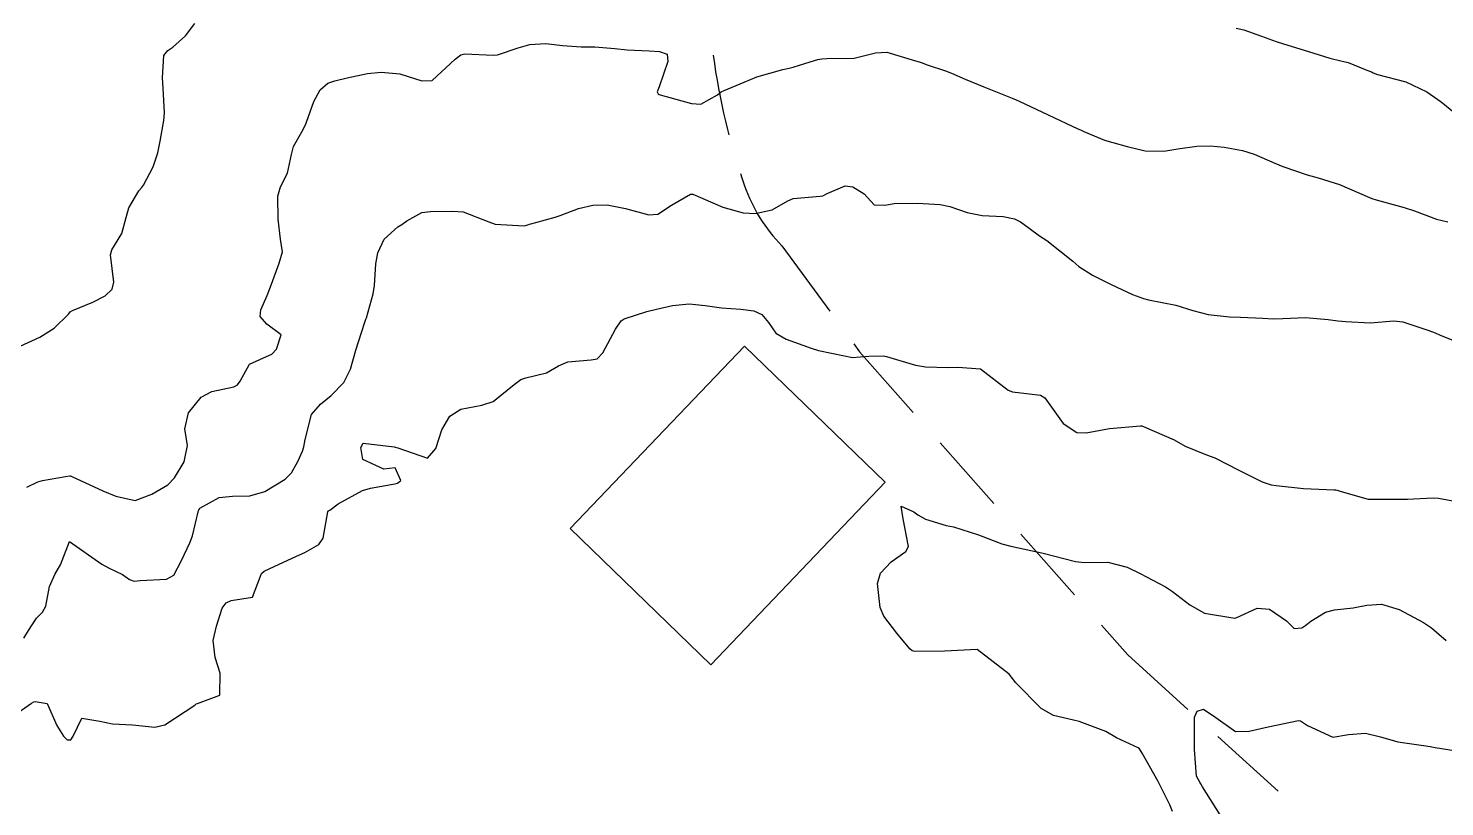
# Model space of a CAD drawing. Header units: metres. Extents: x 298520 to 308411, y 7433745 to 7450750.
# Drawn here: x 301294.9 to 301382.2, y 7442973.3 to 7443021.3 of the extents above; entities that cross this region are included whole.
import ezdxf

# ---------------------------------------------------------------- set-up
doc = ezdxf.new("R2010")
doc.units = ezdxf.units.M
doc.header["$LTSCALE"] = 10
doc.linetypes.add('DASHED', pattern=[0.75, 0.5, -0.25])
for name, color, linetype in [('Curvas de Nivel 1m', 11, 'Continuous'), ('Curvas de Nivel 5m', 15, 'Continuous'), ('Edificações', 30, 'Continuous'), ('Vias Secundárias', 230, 'DASHED')]:
    doc.layers.add(name, color=color, linetype=linetype)

msp = doc.modelspace()

# ---------------------------------------------------------------- linework, layer by layer
at = {"layer": 'Curvas de Nivel 1m', "flags": 128}
for points, elevation in [([(301294.412, 7443001.688), (301295.608, 7443002.226), (301296.492, 7443002.783), (301297.376, 7443003.652), (301297.491, 7443003.786), (301297.626, 7443003.874), (301298.88, 7443004.386), (301299.64, 7443004.787), (301300.079, 7443005.183), (301300.182, 7443005.615), (301299.977, 7443007.31), (301300.051, 7443007.616), (301300.674, 7443008.619), (301300.93, 7443009.608), (301301.098, 7443010.21), (301301.718, 7443011.244), (301301.881, 7443011.438), (301301.998, 7443011.597), (301302.602, 7443012.723), (301302.891, 7443013.589), (301303.026, 7443014.312), (301303.264, 7443015.585), (301303.305, 7443016.049), (301303.228, 7443017.586), (301303.168, 7443018.217), (301303.252, 7443019.586), (301303.51, 7443019.891), (301303.821, 7443020.105), (301304.597, 7443020.803), (301305.168, 7443021.56)], 686), ([(301369.36, 7443021.275), (301369.839, 7443021.176), (301370.927, 7443020.774), (301371.592, 7443020.525), (301371.83, 7443020.452), (301372.275, 7443020.309), (301373.824, 7443019.833), (301375.123, 7443019.424), (301375.818, 7443019.265), (301376.27, 7443019.166), (301377.415, 7443018.696), (301377.694, 7443018.574), (301377.811, 7443018.52), (301378.074, 7443018.424), (301379.806, 7443017.962), (301381.104, 7443017.353), (301381.795, 7443016.884), (301381.93, 7443016.783), (301382.098, 7443016.645), (301383.773, 7443015.285)], 686), ([(301294.805, 7442992.989), (301295.499, 7442993.309), (301295.773, 7442993.395), (301297.199, 7442993.653), (301297.463, 7442993.691), (301297.503, 7442993.688), (301297.583, 7442993.649), (301299.494, 7442992.756), (301300.299, 7442992.426), (301301.489, 7442992.167), (301302.522, 7442992.561), (301303.498, 7442993.127), (301303.925, 7442993.574), (301304.506, 7442994.553), (301304.711, 7442995.562), (301304.561, 7442996.583), (301304.786, 7442997.562), (301305.563, 7442998.546), (301306.221, 7442998.889), (301307.569, 7442999.169), (301307.808, 7442999.29), (301307.968, 7442999.526), (301308.533, 7443000.577), (301309.596, 7443001.045), (301309.918, 7443001.185), (301310.21, 7443001.501), (301310.496, 7443002.381), (301309.618, 7443003.032), (301309.198, 7443003.514), (301309.232, 7443003.909), (301309.636, 7443004.797), (301309.9, 7443005.506), (301310.366, 7443006.796), (301310.565, 7443007.497), (301310.455, 7443008.273), (301310.311, 7443009.501), (301310.285, 7443010.924), (301310.444, 7443011.493), (301310.873, 7443012.347), (301311.122, 7443013.486), (301311.25, 7443013.983), (301311.757, 7443014.884), (301311.968, 7443015.271), (301312.053, 7443015.477), (301312.504, 7443016.751), (301312.89, 7443017.469), (301313.372, 7443017.89), (301313.799, 7443018.038), (301314.563, 7443018.211), (301315.803, 7443018.479), (301316.656, 7443018.57), (301317.803, 7443018.468), (301319.157, 7443018.038), (301319.8, 7443018.054), (301321.22, 7443019.369), (301321.558, 7443019.622), (301321.818, 7443019.685), (301323.555, 7443019.605), (301323.817, 7443019.634), (301325.091, 7443020.054), (301325.827, 7443020.264), (301326.8, 7443020.328), (301327.827, 7443020.21), (301328.975, 7443020.13), (301329.826, 7443020.127), (301331.05, 7443020.026), (301331.823, 7443019.942), (301333.178, 7443019.871), (301333.819, 7443019.84), (301334.276, 7443019.671), (301334.335, 7443019.212), (301333.797, 7443017.651), (301333.663, 7443017.352), (301333.727, 7443017.221), (301333.792, 7443017.179), (301333.85, 7443017.161), (301335.785, 7443016.63), (301336.369, 7443016.599), (301337.39, 7443017.174), (301337.615, 7443017.351), (301337.795, 7443017.428), (301339.022, 7443017.937), (301339.804, 7443018.269), (301341.414, 7443018.731), (301341.81, 7443018.811), (301342.058, 7443018.87), (301342.835, 7443019.11), (301343.576, 7443019.342), (301343.816, 7443019.393), (301344.119, 7443019.398), (301345.817, 7443019.433), (301347.119, 7443019.758), (301347.82, 7443019.792), (301349.584, 7443019.263), (301349.815, 7443019.192), (301349.939, 7443019.153), (301350.319, 7443019.022), (301351.446, 7443018.643), (301351.808, 7443018.507), (301352.658, 7443018.138), (301353.8, 7443017.661), (301355.542, 7443016.963), (301355.791, 7443016.854), (301355.98, 7443016.768), (301357.778, 7443015.932), (301359.6, 7443015.077), (301359.764, 7443015), (301359.965, 7443014.907), (301361.249, 7443014.379), (301361.756, 7443014.225), (301362.643, 7443013.982), (301363.752, 7443013.72), (301364.903, 7443013.697), (301365.753, 7443013.832), (301366.937, 7443014.004), (301367.755, 7443014.021), (301368.611, 7443013.945), (301369.752, 7443013.744), (301370.471, 7443013.5), (301371.745, 7443012.953), (301372.232, 7443012.755), (301373.735, 7443012.232), (301374.411, 7443012.054), (301375.727, 7443011.643), (301377.57, 7443010.837), (301377.714, 7443010.776), (301377.992, 7443010.687), (301379.708, 7443010.227), (301380.359, 7443010.011), (301381.702, 7443009.511), (301382.395, 7443009.334)], 687), ([(301294.624, 7442983.681), (301294.909, 7442984.159), (301295.402, 7442984.92), (301295.777, 7442985.297), (301295.992, 7442985.664), (301296.216, 7442986.871), (301296.563, 7442987.659), (301296.896, 7442988.198), (301297.453, 7442989.65), (301299.439, 7442988.246), (301299.839, 7442988.026), (301300.711, 7442987.611), (301301.134, 7442987.309), (301301.429, 7442987.201), (301301.796, 7442987.229), (301303.43, 7442987.329), (301303.881, 7442987.573), (301304.343, 7442988.467), (301304.868, 7442989.559), (301305.023, 7442989.993), (301305.391, 7442991.551), (301305.484, 7442991.702), (301306.669, 7442992.36), (301307.492, 7442992.445), (301308.565, 7442992.447), (301309.495, 7442992.718), (301310.746, 7442993.491), (301311.125, 7442993.869), (301311.519, 7442994.563), (301311.799, 7442995.207), (301311.89, 7442995.476), (301311.981, 7442995.919), (301312.364, 7442997.472), (301312.914, 7442998.112), (301313.565, 7442998.64), (301314.354, 7442999.448), (301314.773, 7443000.254), (301315.096, 7443001.438), (301315.62, 7443003.092), (301315.718, 7443003.333), (301315.749, 7443003.429), (301316.167, 7443004.896), (301316.251, 7443005.424), (301316.336, 7443006.75), (301316.452, 7443007.422), (301316.833, 7443008.267), (301317.689, 7443009.028), (301317.923, 7443009.175), (301318.235, 7443009.405), (301319.172, 7443009.924), (301319.702, 7443009.978), (301321.071, 7443010.001), (301321.702, 7443009.957), (301323.293, 7443009.344), (301323.691, 7443009.194), (301325.472, 7443009.095), (301325.691, 7443009.147), (301325.809, 7443009.191), (301326.197, 7443009.305), (301327.373, 7443009.618), (301327.699, 7443009.729), (301328.825, 7443010.16), (301329.709, 7443010.368), (301330.581, 7443010.386), (301331.707, 7443010.17), (301333.158, 7443009.768), (301333.702, 7443009.809), (301334.551, 7443010.367), (301335.721, 7443011.036), (301335.874, 7443011.035), (301337.709, 7443010.237), (301338.962, 7443009.899), (301339.704, 7443009.859), (301340.754, 7443010.088), (301341.716, 7443010.641), (301342.049, 7443010.786), (301343.72, 7443010.924), (301343.881, 7443010.938), (301344.146, 7443011.096), (301345.253, 7443011.552), (301345.719, 7443011.487), (301346.427, 7443011.069), (301347.037, 7443010.391), (301347.706, 7443010.366), (301348.282, 7443010.47), (301349.708, 7443010.496), (301351.106, 7443010.409), (301351.706, 7443010.283), (301352.781, 7443009.911), (301353.7, 7443009.723), (301354.991, 7443009.676), (301355.699, 7443009.529), (301356.073, 7443009.331), (301356.596, 7443008.946), (301357.225, 7443008.473), (301357.685, 7443008.18), (301359.281, 7443006.914), (301359.668, 7443006.595), (301360.502, 7443006.056), (301361.652, 7443005.474), (301362.977, 7443004.867), (301363.64, 7443004.613), (301363.96, 7443004.536), (301365.637, 7443004.205), (301366.693, 7443003.884), (301367.631, 7443003.622), (301368.94, 7443003.487), (301369.63, 7443003.468), (301370.999, 7443003.406), (301371.629, 7443003.358), (301372.244, 7443003.376), (301373.63, 7443003.446), (301375.037, 7443003.317), (301375.628, 7443003.249), (301376.121, 7443003.206), (301377.627, 7443003.125), (301379.066, 7443003.238), (301379.628, 7443003.173), (301381.228, 7443002.654), (301381.621, 7443002.495), (301381.891, 7443002.374), (301383.609, 7443001.669)], 688), ([(301293.32, 7442978.43), (301295.095, 7442979.674), (301295.244, 7442979.761), (301295.335, 7442979.785), (301296.064, 7442979.663), (301296.672, 7442978.304), (301297.07, 7442977.652), (301297.311, 7442977.417), (301297.533, 7442977.425), (301297.661, 7442977.647), (301298.203, 7442978.763), (301299.322, 7442978.561), (301300.1, 7442978.397), (301301.32, 7442978.336), (301302.702, 7442978.203), (301303.321, 7442978.344), (301305.164, 7442979.553), (301305.251, 7442979.635), (301305.335, 7442979.67), (301306.71, 7442980.168), (301306.731, 7442981.536), (301306.419, 7442982.493), (301306.304, 7442983.541), (301306.507, 7442984.428), (301306.855, 7442985.536), (301307.095, 7442985.854), (301307.418, 7442986.01), (301308.72, 7442986.217), (301309.21, 7442987.512), (301309.272, 7442987.674), (301309.436, 7442987.81), (301310.05, 7442988.112), (301311.445, 7442988.736), (301311.952, 7442988.971), (301312.822, 7442989.466), (301313.074, 7442989.849), (301313.375, 7442991.461), (301313.419, 7442991.525), (301313.484, 7442991.574), (301314.002, 7442991.966), (301315.496, 7442992.782), (301315.994, 7442992.929), (301317.501, 7442993.198), (301317.666, 7442993.244), (301317.864, 7442993.406), (301317.511, 7442994.182), (301316.83, 7442994.1), (301315.522, 7442994.688), (301315.4, 7442995.432), (301315.536, 7442995.696), (301317.457, 7442995.478), (301317.524, 7442995.463), (301317.673, 7442995.409), (301319.517, 7442994.773), (301320.022, 7442995.383), (301320.389, 7442996.529), (301320.888, 7442997.37), (301321.557, 7442997.802), (301322.868, 7442998.039), (301323.562, 7442998.272), (301324.859, 7442999.321), (301325.26, 7442999.632), (301325.579, 7442999.733), (301326.837, 7443000.045), (301327.591, 7443000.472), (301328.157, 7443000.722), (301329.596, 7443000.835), (301329.96, 7443000.902), (301330.319, 7443001.259), (301331.098, 7443002.728), (301331.448, 7443003.243), (301331.624, 7443003.362), (301333.039, 7443003.816), (301333.63, 7443003.967), (301334.61, 7443004.183), (301335.634, 7443004.297), (301336.636, 7443004.188), (301337.632, 7443004.039), (301338.83, 7443003.959), (301339.63, 7443003.846), (301340.119, 7443003.634), (301340.53, 7443003.136), (301340.974, 7443002.487), (301341.613, 7443002.107), (301343.162, 7443001.55), (301343.606, 7443001.42), (301345.217, 7443001.084), (301345.602, 7443000.995), (301345.69, 7443000.99), (301346.707, 7443001.063), (301347.603, 7443001.086), (301347.799, 7443001.048), (301349.595, 7443000.499), (301350.213, 7443000.402), (301351.593, 7443000.354), (301352.196, 7443000.392), (301353.592, 7443000.275), (301355.305, 7442998.963), (301355.572, 7442998.874), (301357.297, 7442998.661), (301357.569, 7442998.5), (301358.684, 7442996.919), (301359.545, 7442996.363), (301360.117, 7442996.331), (301361.549, 7442996.615), (301363.469, 7442996.779), (301363.552, 7442996.771), (301363.696, 7442996.713), (301365.539, 7442995.917), (301366.219, 7442995.516), (301367.526, 7442994.991), (301368.042, 7442994.805), (301369.515, 7442994.046), (301370.965, 7442993.319), (301371.507, 7442993.138), (301371.831, 7442993.09), (301373.505, 7442992.904), (301375.393, 7442992.832), (301375.504, 7442992.822), (301375.589, 7442992.804), (301375.837, 7442992.715), (301377.496, 7442992.256), (301377.921, 7442992.261), (301379.497, 7442992.257), (301379.91, 7442992.253), (301381.498, 7442992.326), (301381.837, 7442992.306), (301383.494, 7442992.01)], 689), ([(301368.377, 7442972.799), (301367.28, 7442974.519), (301367.171, 7442974.701), (301367.109, 7442974.813), (301366.914, 7442975.19), (301366.781, 7442976.818), (301366.793, 7442978.283), (301366.787, 7442978.818), (301366.958, 7442979.196), (301367.34, 7442979.305), (301368.11, 7442978.802), (301369.324, 7442977.933), (301370.156, 7442977.951), (301371.327, 7442978.216), (301373.198, 7442978.609), (301373.331, 7442978.588), (301373.762, 7442978.302), (301375.322, 7442977.581), (301376.284, 7442977.75), (301377.324, 7442977.829), (301378.248, 7442977.612), (301379.319, 7442977.302), (301380.901, 7442977.071), (301381.317, 7442977.02), (301381.622, 7442976.952), (301383.314, 7442976.686)], 691)]:
    msp.add_lwpolyline(points, dxfattribs=dict(at, elevation=elevation))
at = {"layer": 'Curvas de Nivel 5m', "elevation": 690, "flags": 128}
msp.add_lwpolyline([(301365.425, 7442972.998), (301365.269, 7442973.421), (301364.559, 7442974.847), (301363.572, 7442976.594), (301363.392, 7442976.859), (301363.314, 7442976.93), (301361.983, 7442977.544), (301361.323, 7442977.941), (301359.681, 7442978.555), (301359.33, 7442978.626), (301358.105, 7442978.922), (301357.339, 7442979.352), (301355.759, 7442980.954), (301355.595, 7442981.186), (301355.368, 7442981.46), (301353.383, 7442982.98), (301351.382, 7442982.889), (301349.556, 7442982.854), (301349.382, 7442982.895), (301349.242, 7442983.031), (301348.431, 7442984.001), (301347.643, 7442985.048), (301347.411, 7442985.576), (301347.245, 7442987.053), (301347.439, 7442987.701), (301348.099, 7442988.391), (301348.987, 7442989.035), (301349.158, 7442989.333), (301348.826, 7442991.037), (301348.701, 7442991.828), (301349.487, 7442991.475), (301349.744, 7442991.284), (301350.215, 7442991.019), (301351.477, 7442990.635), (301351.933, 7442990.538), (301353.469, 7442990.06), (301354.921, 7442989.506), (301355.459, 7442989.346), (301357.453, 7442988.93), (301359.448, 7442988.413), (301360.002, 7442988.35), (301361.448, 7442988.361), (301362.639, 7442988.066), (301363.441, 7442987.675), (301364.999, 7442986.844), (301365.429, 7442986.564), (301366.506, 7442985.734), (301367.409, 7442985.228), (301369.279, 7442984.918), (301369.405, 7442984.952), (301370.649, 7442985.543), (301371.413, 7442985.475), (301372.465, 7442984.754), (301372.933, 7442984.281), (301373.399, 7442984.323), (301373.651, 7442984.487), (301373.958, 7442984.734), (301374.855, 7442985.282), (301375.414, 7442985.441), (301376.565, 7442985.553), (301377.418, 7442985.728), (301378.322, 7442985.779), (301379.415, 7442985.448), (301380.906, 7442984.655), (301381.4, 7442984.331), (301382.296, 7442983.54)], dxfattribs=at)
at = {"layer": 'Edificações'}
msp.add_lwpolyline([(301328.314, 7442990.435), (301339.061, 7443001.683), (301347.723, 7442993.289), (301336.976, 7442982.041)], close=True, dxfattribs=at)
at = {"layer": 'Vias Secundárias'}
for points in [[(301465.55, 7442973.319, 0), (301478.59, 7442967.28, -0.011668)], [(301365.926, 7443051.31), (301361.641, 7443047.164, -0.054813), (301358.724, 7443044.902, 0.006609), (301351.862, 7443040.571, 0.016229), (301345.72, 7443036.289, 0.014749), (301342.252, 7443033.537, 0.144172), (301337.722, 7443026.684, 0.107288), (301337.126, 7443019.615, 0.052574), (301339.053, 7443011.558, 0.109332), (301341.355, 7443007.868), (301346.132, 7443001.334), (301362.672, 7442982.652), (301388.832, 7442958.987)]]:
    msp.add_lwpolyline(points, format="xyb", dxfattribs=at)

doc.saveas('drawing.dxf')
